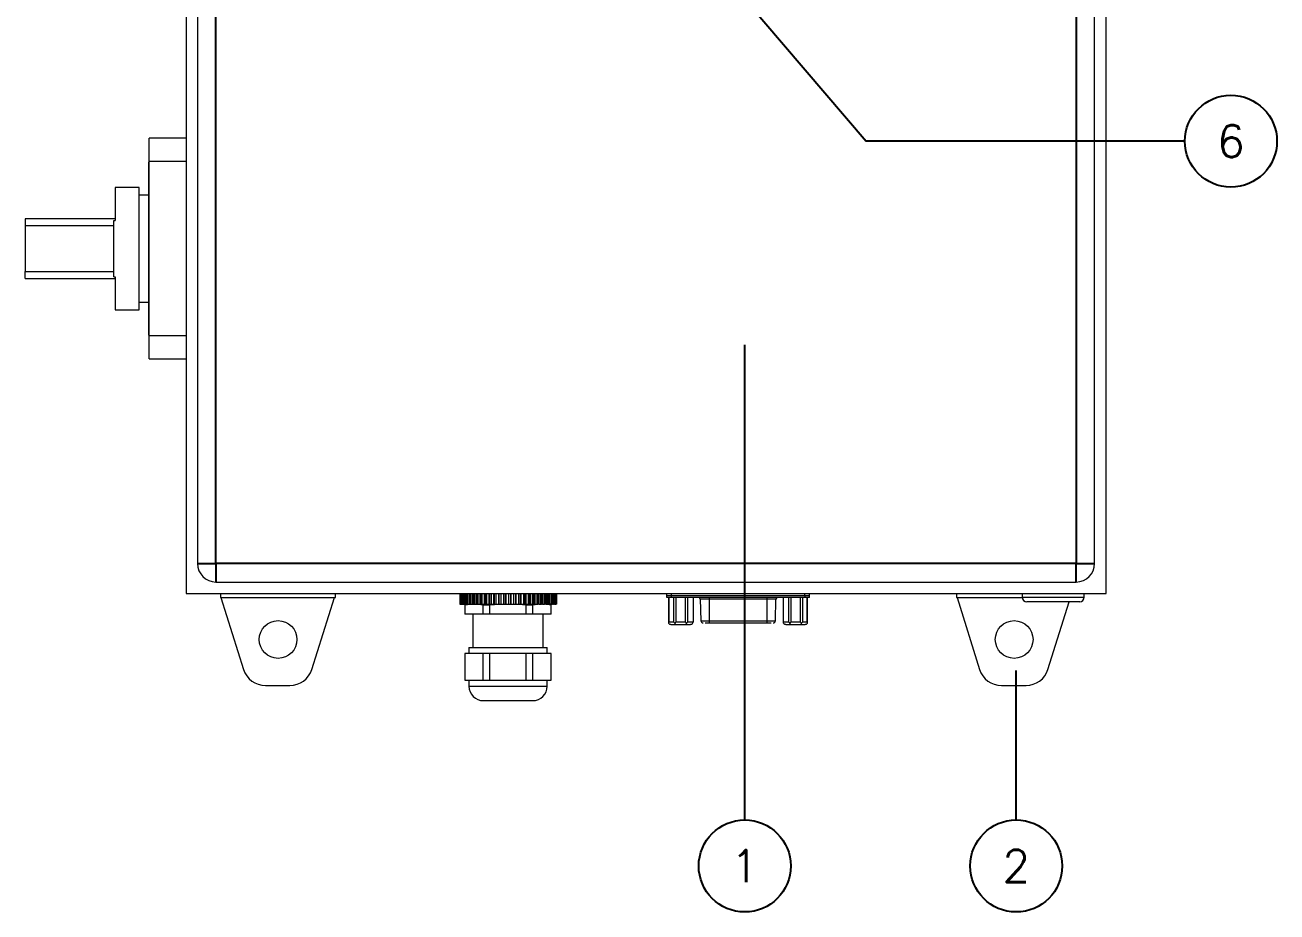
# Model space of a CAD drawing. Extents: x 4137 to 28680, y 2446 to 6814.
# Drawn here: x 9973.9 to 10246, y 4688.3 to 4881.2 of the extents above; entities that cross this region are included whole.
import ezdxf
from ezdxf.enums import TextEntityAlignment as Align

# ---------------------------------------------------------------- set-up
doc = ezdxf.new("R2010")
doc.units = 0
doc.header["$LTSCALE"] = 0.5
doc.layers.get('0').update_dxf_attribs({"linetype": 'CONTINUOUS'})
doc.layers.add('DIM', color=5, linetype='CONTINUOUS')
doc.layers.add('VOL', color=2, linetype='CONTINUOUS')
doc.styles.get("Standard").update_dxf_attribs({"font": 'simplex.shx'})

msp = doc.modelspace()

# ---------------------------------------------------------------- linework, layer by layer
at = {"color": 7, "linetype": 'Continuous', "lineweight": 15}
for p, q in [((10008.87, 5057.59), (10008.87, 4757.59)), ((10008.87, 5057.59), (10008.87, 4757.59)), ((10208.87, 4757.59), (10208.87, 5057.59)), ((10208.87, 4757.59), (10208.87, 5057.59)), ((10011.38, 5051.09), (10011.38, 4764.09)), ((10011.38, 5051.09), (10011.38, 4764.09)), ((10206.37, 4764.09), (10206.37, 5051.09)), ((10206.37, 4764.09), (10206.37, 5051.09)), ((10000.87, 4854.89), (10000.77, 4854.89)), ((10000.77, 4854.89), (10000.77, 4851.39)), ((10000.87, 4854.89), (10000.77, 4854.89)), ((10000.77, 4854.89), (10000.77, 4851.39)), ((10008.87, 4856.59), (10000.87, 4856.59)), ((10000.87, 4851.59), (10000.87, 4856.59)), ((10008.87, 4856.59), (10000.87, 4856.59)), ((10000.87, 4851.59), (10000.87, 4856.59)), ((10000.77, 4813.79), (10000.77, 4851.39)), ((10000.77, 4813.79), (10000.77, 4851.39)), ((10000.87, 4851.59), (10008.87, 4851.59)), ((10000.87, 4813.59), (10000.87, 4851.59)), ((10000.87, 4851.59), (10008.87, 4851.59)), ((10000.87, 4813.59), (10000.87, 4851.59)), ((9998.67, 4845.89), (9993.47, 4845.89)), ((9993.47, 4845.89), (9993.47, 4838.72)), ((9998.67, 4845.89), (9993.47, 4845.89)), ((9993.47, 4845.89), (9993.47, 4838.72)), ((9998.67, 4819.29), (9998.67, 4845.89)), ((9998.67, 4819.29), (9998.67, 4845.89)), ((10000.77, 4844.24), (9998.67, 4844.24)), ((10000.77, 4844.24), (9998.67, 4844.24)), ((9993.47, 4839.06), (9973.87, 4839.06)), ((9973.87, 4839.06), (9973.87, 4837.59)), ((9993.47, 4839.06), (9973.87, 4839.06)), ((9973.87, 4839.06), (9973.87, 4837.59)), ((9993.17, 4838.72), (9993.47, 4838.72)), ((9993.17, 4837.59), (9993.17, 4838.72)), ((9993.17, 4838.72), (9993.47, 4838.72)), ((9993.17, 4837.59), (9993.17, 4838.72)), ((9973.87, 4837.59), (9973.87, 4827.6)), ((9973.87, 4837.59), (9993.17, 4837.59)), ((9973.87, 4837.59), (9973.87, 4827.6)), ((9973.87, 4837.59), (9993.17, 4837.59)), ((9993.17, 4827.6), (9993.17, 4837.59)), ((9993.17, 4827.6), (9993.17, 4837.59)), ((9973.87, 4827.6), (9993.17, 4827.6)), ((9973.87, 4826.12), (9973.87, 4827.6)), ((9973.87, 4827.6), (9993.17, 4827.6)), ((9973.87, 4826.12), (9973.87, 4827.6)), ((9993.17, 4826.46), (9993.17, 4827.6)), ((9993.17, 4826.46), (9993.17, 4827.6)), ((9973.87, 4826.12), (9993.47, 4826.12)), ((9973.87, 4826.12), (9993.47, 4826.12)), ((9993.17, 4826.46), (9993.47, 4826.46)), ((9993.17, 4826.46), (9993.47, 4826.46)), ((9993.47, 4826.46), (9993.47, 4819.29)), ((9993.47, 4826.46), (9993.47, 4819.29)), ((9993.47, 4819.29), (9998.67, 4819.29)), ((9993.47, 4819.29), (9998.67, 4819.29)), ((9998.67, 4820.94), (10000.77, 4820.94)), ((9998.67, 4820.94), (10000.77, 4820.94)), ((10000.77, 4813.79), (10000.77, 4810.29)), ((10000.77, 4813.79), (10000.77, 4810.29)), ((10008.87, 4813.59), (10000.87, 4813.59)), ((10000.87, 4808.59), (10000.87, 4813.59)), ((10008.87, 4813.59), (10000.87, 4813.59)), ((10000.87, 4808.59), (10000.87, 4813.59)), ((10000.77, 4810.29), (10000.87, 4810.29)), ((10000.77, 4810.29), (10000.87, 4810.29)), ((10000.87, 4808.59), (10008.87, 4808.59)), ((10000.87, 4808.59), (10008.87, 4808.59)), ((10015.37, 4760.09), (10202.37, 4760.09)), ((10015.37, 4760.09), (10202.37, 4760.09)), ((10008.87, 4757.59), (10208.87, 4757.59)), ((10008.87, 4757.59), (10208.87, 4757.59)), ((10016.37, 4757.59), (10016.37, 4756.76)), ((10016.37, 4757.59), (10016.37, 4756.76)), ((10016.37, 4756.76), (10016.46, 4756.76)), ((10016.37, 4756.76), (10016.46, 4756.76)), ((10016.46, 4756.76), (10041.12, 4756.76)), ((10016.46, 4756.76), (10021.36, 4741.1)), ((10016.46, 4756.76), (10041.12, 4756.76)), ((10016.46, 4756.76), (10021.36, 4741.1)), ((10036.22, 4741.1), (10041.12, 4756.76)), ((10036.22, 4741.1), (10041.12, 4756.76)), ((10041.12, 4756.76), (10041.37, 4756.76)), ((10041.12, 4756.76), (10041.37, 4756.76)), ((10041.37, 4756.76), (10041.37, 4757.59)), ((10041.37, 4756.76), (10041.37, 4757.59)), ((10068.36, 4757.59), (10068.36, 4755.3)), ((10068.36, 4757.59), (10068.36, 4755.3)), ((10068.37, 4757.59), (10068.37, 4755.3)), ((10068.37, 4757.59), (10068.37, 4755.3)), ((10068.44, 4755.3), (10068.44, 4757.59)), ((10068.44, 4755.3), (10068.44, 4757.59)), ((10068.49, 4757.59), (10068.49, 4755.3)), ((10068.49, 4757.59), (10068.49, 4755.3)), ((10068.63, 4755.3), (10068.63, 4757.59)), ((10068.63, 4755.3), (10068.63, 4757.59)), ((10068.72, 4757.59), (10068.72, 4755.3)), ((10068.72, 4757.59), (10068.72, 4755.3)), ((10068.93, 4755.3), (10068.93, 4757.59)), ((10068.93, 4755.3), (10068.93, 4757.59)), ((10069.07, 4757.59), (10069.07, 4755.3)), ((10069.07, 4757.59), (10069.07, 4755.3)), ((10069.34, 4755.3), (10069.34, 4757.59)), ((10069.34, 4755.3), (10069.34, 4757.59)), ((10069.52, 4757.59), (10069.52, 4755.3)), ((10069.52, 4757.59), (10069.52, 4755.3)), ((10069.85, 4755.3), (10069.85, 4757.59)), ((10069.85, 4755.3), (10069.85, 4757.59)), ((10070.07, 4757.59), (10070.07, 4755.3)), ((10070.07, 4757.59), (10070.07, 4755.3)), ((10070.08, 4757.59), (10070.08, 4755.3)), ((10070.08, 4757.59), (10070.08, 4755.3)), ((10070.46, 4755.3), (10070.46, 4757.59)), ((10070.46, 4755.3), (10070.46, 4757.59)), ((10070.67, 4757.59), (10070.67, 4755.3)), ((10070.67, 4757.59), (10070.67, 4755.3)), ((10070.73, 4757.59), (10070.73, 4755.3)), ((10070.73, 4757.59), (10070.73, 4755.3)), ((10071.17, 4755.3), (10071.17, 4757.59)), ((10071.17, 4755.3), (10071.17, 4757.59)), ((10071.36, 4757.59), (10071.36, 4755.3)), ((10071.36, 4757.59), (10071.36, 4755.3)), ((10071.48, 4757.59), (10071.48, 4755.3)), ((10071.48, 4757.59), (10071.48, 4755.3)), ((10071.96, 4755.3), (10071.96, 4757.59)), ((10071.96, 4755.3), (10071.96, 4757.59)), ((10072.13, 4757.59), (10072.13, 4755.3)), ((10072.13, 4757.59), (10072.13, 4755.3)), ((10072.3, 4757.59), (10072.3, 4755.3)), ((10072.3, 4757.59), (10072.3, 4755.3)), ((10072.82, 4755.3), (10072.82, 4757.59)), ((10072.82, 4755.3), (10072.82, 4757.59)), ((10072.97, 4757.59), (10072.97, 4755.3)), ((10072.97, 4757.59), (10072.97, 4755.3)), ((10073.2, 4757.59), (10073.2, 4755.3)), ((10073.2, 4757.59), (10073.2, 4755.3)), ((10073.75, 4755.3), (10073.75, 4757.59)), ((10073.75, 4755.3), (10073.75, 4757.59)), ((10073.88, 4757.59), (10073.88, 4755.3)), ((10073.88, 4757.59), (10073.88, 4755.3)), ((10074.15, 4757.59), (10074.15, 4755.3)), ((10074.15, 4757.59), (10074.15, 4755.3)), ((10074.74, 4755.3), (10074.74, 4757.59)), ((10074.74, 4755.3), (10074.74, 4757.59)), ((10074.84, 4757.59), (10074.84, 4755.3)), ((10074.84, 4757.59), (10074.84, 4755.3)), ((10075.16, 4757.59), (10075.16, 4755.3)), ((10075.16, 4757.59), (10075.16, 4755.3)), ((10075.77, 4755.3), (10075.77, 4757.59)), ((10075.77, 4755.3), (10075.77, 4757.59)), ((10075.85, 4757.59), (10075.85, 4755.3)), ((10075.85, 4757.59), (10075.85, 4755.3)), ((10076.21, 4757.59), (10076.21, 4755.3)), ((10076.21, 4757.59), (10076.21, 4755.3)), ((10076.84, 4755.3), (10076.84, 4757.59)), ((10076.84, 4755.3), (10076.84, 4757.59)), ((10076.89, 4757.59), (10076.89, 4755.3)), ((10076.89, 4757.59), (10076.89, 4755.3)), ((10077.29, 4757.59), (10077.29, 4755.3)), ((10077.29, 4757.59), (10077.29, 4755.3)), ((10077.93, 4755.3), (10077.93, 4757.59)), ((10077.93, 4755.3), (10077.93, 4757.59)), ((10077.95, 4757.59), (10077.95, 4755.3)), ((10077.95, 4757.59), (10077.95, 4755.3)), ((10078.38, 4755.3), (10078.38, 4757.59)), ((10078.38, 4755.3), (10078.38, 4757.59)), ((10078.39, 4757.59), (10078.39, 4755.3)), ((10078.39, 4757.59), (10078.39, 4755.3)), ((10079.03, 4755.3), (10079.03, 4757.59)), ((10079.03, 4755.3), (10079.03, 4757.59)), ((10079.46, 4755.3), (10079.46, 4757.59)), ((10079.46, 4755.3), (10079.46, 4757.59)), ((10079.49, 4757.59), (10079.49, 4755.3)), ((10079.49, 4757.59), (10079.49, 4755.3)), ((10080.12, 4755.3), (10080.12, 4757.59)), ((10080.12, 4755.3), (10080.12, 4757.59)), ((10080.52, 4755.3), (10080.52, 4757.59)), ((10080.52, 4755.3), (10080.52, 4757.59)), ((10080.59, 4757.59), (10080.59, 4755.3)), ((10080.59, 4757.59), (10080.59, 4755.3)), ((10081.21, 4755.3), (10081.21, 4757.59)), ((10081.21, 4755.3), (10081.21, 4757.59)), ((10081.57, 4755.3), (10081.57, 4757.59)), ((10081.57, 4755.3), (10081.57, 4757.59)), ((10081.66, 4757.59), (10081.66, 4755.3)), ((10081.66, 4757.59), (10081.66, 4755.3)), ((10082.27, 4755.3), (10082.27, 4757.59)), ((10082.27, 4755.3), (10082.27, 4757.59)), ((10082.59, 4755.3), (10082.59, 4757.59)), ((10082.59, 4755.3), (10082.59, 4757.59)), ((10082.71, 4757.59), (10082.71, 4755.3)), ((10082.71, 4757.59), (10082.71, 4755.3)), ((10083.29, 4755.3), (10083.29, 4757.59)), ((10083.29, 4755.3), (10083.29, 4757.59)), ((10083.57, 4755.3), (10083.57, 4757.59)), ((10083.57, 4755.3), (10083.57, 4757.59)), ((10083.71, 4757.59), (10083.71, 4755.3)), ((10083.71, 4757.59), (10083.71, 4755.3)), ((10084.26, 4755.3), (10084.26, 4757.59)), ((10084.26, 4755.3), (10084.26, 4757.59)), ((10084.5, 4755.3), (10084.5, 4757.59)), ((10084.5, 4755.3), (10084.5, 4757.59)), ((10084.66, 4757.59), (10084.66, 4755.3)), ((10084.66, 4757.59), (10084.66, 4755.3)), ((10085.17, 4755.3), (10085.17, 4757.59)), ((10085.17, 4755.3), (10085.17, 4757.59)), ((10085.36, 4755.3), (10085.36, 4757.59)), ((10085.36, 4755.3), (10085.36, 4757.59)), ((10085.55, 4757.59), (10085.55, 4755.3)), ((10085.55, 4757.59), (10085.55, 4755.3)), ((10086.02, 4755.3), (10086.02, 4757.59)), ((10086.02, 4755.3), (10086.02, 4757.59)), ((10086.16, 4755.3), (10086.16, 4757.59)), ((10086.16, 4755.3), (10086.16, 4757.59)), ((10086.36, 4757.59), (10086.36, 4755.3)), ((10086.36, 4757.59), (10086.36, 4755.3)), ((10086.78, 4755.3), (10086.78, 4757.59)), ((10086.78, 4755.3), (10086.78, 4757.59)), ((10086.87, 4755.3), (10086.87, 4757.59)), ((10086.87, 4755.3), (10086.87, 4757.59)), ((10087.1, 4757.59), (10087.1, 4755.3)), ((10087.1, 4757.59), (10087.1, 4755.3)), ((10087.46, 4755.3), (10087.46, 4757.59)), ((10087.46, 4755.3), (10087.46, 4757.59)), ((10087.5, 4755.3), (10087.5, 4757.59)), ((10087.5, 4755.3), (10087.5, 4757.59)), ((10087.74, 4757.59), (10087.74, 4755.3)), ((10087.74, 4757.59), (10087.74, 4755.3)), ((10088.05, 4755.3), (10088.05, 4757.59)), ((10088.05, 4755.3), (10088.05, 4757.59)), ((10088.28, 4757.59), (10088.28, 4755.3)), ((10088.28, 4757.59), (10088.28, 4755.3)), ((10088.54, 4755.3), (10088.54, 4757.59)), ((10088.54, 4755.3), (10088.54, 4757.59)), ((10088.73, 4757.59), (10088.73, 4755.3)), ((10088.73, 4757.59), (10088.73, 4755.3)), ((10088.91, 4755.3), (10088.91, 4757.59)), ((10088.91, 4755.3), (10088.91, 4757.59)), ((10089.06, 4757.59), (10089.06, 4755.3)), ((10089.06, 4757.59), (10089.06, 4755.3)), ((10089.18, 4755.3), (10089.18, 4757.59)), ((10089.18, 4755.3), (10089.18, 4757.59)), ((10089.28, 4757.59), (10089.28, 4755.3)), ((10089.28, 4757.59), (10089.28, 4755.3)), ((10089.34, 4755.3), (10089.34, 4757.59)), ((10089.34, 4755.3), (10089.34, 4757.59)), ((10089.39, 4757.59), (10089.39, 4755.3)), ((10089.39, 4757.59), (10089.39, 4755.3)), ((10113.38, 4757.19), (10113.38, 4757.59)), ((10113.38, 4757.19), (10113.38, 4757.59)), ((10113.38, 4757.19), (10114.38, 4757.19)), ((10113.38, 4757.19), (10114.38, 4757.19)), ((10113.38, 4756.69), (10113.38, 4757.09)), ((10114.38, 4757.09), (10113.38, 4757.09)), ((10113.38, 4756.69), (10113.38, 4757.09)), ((10114.38, 4757.09), (10113.38, 4757.09)), ((10114.38, 4756.69), (10113.38, 4756.69)), ((10114.38, 4756.69), (10113.38, 4756.69)), ((10113.77, 4756.69), (10113.77, 4751.14)), ((10113.77, 4756.69), (10113.77, 4751.14)), ((10113.84, 4756.69), (10113.84, 4751.39)), ((10113.84, 4756.69), (10113.84, 4751.39)), ((10114.38, 4757.19), (10114.38, 4757.59)), ((10114.38, 4757.19), (10114.38, 4757.59)), ((10114.38, 4757.19), (10143.37, 4757.19)), ((10114.38, 4757.19), (10143.37, 4757.19)), ((10114.38, 4756.69), (10114.38, 4757.09)), ((10143.37, 4757.09), (10114.38, 4757.09)), ((10114.38, 4756.69), (10114.38, 4757.09)), ((10143.37, 4757.09), (10114.38, 4757.09)), ((10143.37, 4756.69), (10114.38, 4756.69)), ((10143.37, 4756.69), (10114.38, 4756.69)), ((10114.87, 4757.19), (10114.87, 4757.09)), ((10114.87, 4757.19), (10114.87, 4757.09)), ((10114.9, 4751.39), (10114.9, 4756.69)), ((10114.9, 4751.39), (10114.9, 4756.69)), ((10115.33, 4756.69), (10115.33, 4751.39)), ((10115.33, 4756.69), (10115.33, 4751.39)), ((10117.45, 4751.39), (10117.45, 4756.69)), ((10117.45, 4751.39), (10117.45, 4756.69)), ((10117.87, 4757.09), (10117.87, 4757.19)), ((10117.87, 4757.09), (10117.87, 4757.19)), ((10117.89, 4756.69), (10117.89, 4751.39)), ((10117.89, 4756.69), (10117.89, 4751.39)), ((10119.09, 4756.69), (10119.09, 4751.39)), ((10119.09, 4756.69), (10119.09, 4751.39)), ((10121.45, 4757.19), (10121.45, 4757.09)), ((10121.45, 4757.19), (10121.45, 4757.09)), ((10122.65, 4756.4), (10122.65, 4756.69)), ((10122.65, 4756.4), (10122.65, 4756.69)), ((10135.1, 4756.69), (10135.1, 4756.4)), ((10135.1, 4756.69), (10135.1, 4756.4)), ((10136.3, 4757.09), (10136.3, 4757.19)), ((10136.3, 4757.09), (10136.3, 4757.19)), ((10138.66, 4756.69), (10138.66, 4751.39)), ((10138.66, 4756.69), (10138.66, 4751.39)), ((10139.86, 4751.39), (10139.86, 4756.69)), ((10139.86, 4751.39), (10139.86, 4756.69)), ((10139.87, 4757.19), (10139.87, 4757.09)), ((10139.87, 4757.19), (10139.87, 4757.09)), ((10140.3, 4756.69), (10140.3, 4751.39)), ((10140.3, 4756.69), (10140.3, 4751.39)), ((10142.42, 4751.39), (10142.42, 4756.69)), ((10142.42, 4751.39), (10142.42, 4756.69)), ((10142.85, 4756.69), (10142.85, 4751.39)), ((10142.85, 4756.69), (10142.85, 4751.39)), ((10142.87, 4757.09), (10142.87, 4757.19)), ((10142.87, 4757.09), (10142.87, 4757.19)), ((10143.37, 4757.19), (10143.37, 4757.59)), ((10143.37, 4757.19), (10143.37, 4757.59)), ((10143.37, 4757.19), (10144.37, 4757.19)), ((10143.37, 4757.19), (10144.37, 4757.19)), ((10143.37, 4757.09), (10143.37, 4756.69)), ((10144.37, 4757.09), (10143.37, 4757.09)), ((10143.37, 4757.09), (10143.37, 4756.69)), ((10144.37, 4757.09), (10143.37, 4757.09)), ((10144.37, 4756.69), (10143.37, 4756.69)), ((10144.37, 4756.69), (10143.37, 4756.69)), ((10143.91, 4751.39), (10143.91, 4756.69)), ((10143.91, 4751.39), (10143.91, 4756.69)), ((10143.98, 4751.14), (10143.98, 4756.69)), ((10143.98, 4751.14), (10143.98, 4756.69)), ((10144.37, 4757.19), (10144.37, 4757.59)), ((10144.37, 4757.19), (10144.37, 4757.59)), ((10144.37, 4756.69), (10144.37, 4757.09)), ((10144.37, 4756.69), (10144.37, 4757.09)), ((10176.37, 4757.59), (10176.37, 4756.76)), ((10176.37, 4757.59), (10176.37, 4756.76)), ((10176.37, 4756.76), (10176.46, 4756.76)), ((10176.37, 4756.76), (10176.46, 4756.76)), ((10176.46, 4756.76), (10190.63, 4756.76)), ((10176.46, 4756.76), (10181.36, 4741.1)), ((10176.46, 4756.76), (10190.63, 4756.76)), ((10176.46, 4756.76), (10181.36, 4741.1)), ((10190.62, 4757.59), (10190.62, 4756.79)), ((10190.62, 4757.59), (10190.62, 4756.79)), ((10204.12, 4756.79), (10204.12, 4757.59)), ((10204.12, 4756.79), (10204.12, 4757.59)), ((10068.36, 4755.3), (10068.37, 4755.3)), ((10068.36, 4755.3), (10068.37, 4755.3)), ((10068.37, 4755.3), (10068.44, 4755.3)), ((10068.37, 4755.3), (10068.44, 4755.3)), ((10068.44, 4755.3), (10068.49, 4755.3)), ((10068.44, 4755.3), (10068.49, 4755.3)), ((10068.49, 4755.3), (10068.63, 4755.3)), ((10068.49, 4755.3), (10068.63, 4755.3)), ((10068.63, 4755.3), (10068.72, 4755.3)), ((10068.63, 4755.3), (10068.72, 4755.3)), ((10068.72, 4755.3), (10068.93, 4755.3)), ((10068.72, 4755.3), (10068.93, 4755.3)), ((10068.93, 4755.3), (10069.07, 4755.3)), ((10068.93, 4755.3), (10069.07, 4755.3)), ((10069.07, 4755.3), (10069.34, 4755.3)), ((10069.07, 4755.3), (10069.34, 4755.3)), ((10069.34, 4755.3), (10069.52, 4755.3)), ((10069.34, 4755.3), (10069.52, 4755.3)), ((10070.17, 4755.3), (10069.5, 4755.13)), ((10070.17, 4755.3), (10069.5, 4755.13)), ((10069.5, 4755.13), (10069.5, 4753.09)), ((10069.5, 4755.13), (10069.53, 4755.13)), ((10069.5, 4755.13), (10069.5, 4753.09)), ((10069.5, 4755.13), (10069.53, 4755.13)), ((10069.52, 4755.3), (10069.85, 4755.3)), ((10069.52, 4755.3), (10069.85, 4755.3)), ((10069.53, 4755.13), (10070.57, 4755.3)), ((10069.53, 4755.13), (10070.57, 4755.3)), ((10069.53, 4753.09), (10069.53, 4755.13)), ((10069.53, 4753.09), (10069.53, 4755.13)), ((10069.85, 4755.3), (10070.07, 4755.3)), ((10069.85, 4755.3), (10070.07, 4755.3)), ((10070.08, 4755.3), (10070.46, 4755.3)), ((10070.08, 4755.3), (10070.46, 4755.3)), ((10070.46, 4755.3), (10070.67, 4755.3)), ((10070.46, 4755.3), (10070.67, 4755.3)), ((10070.73, 4755.3), (10071.17, 4755.3)), ((10070.73, 4755.3), (10071.17, 4755.3)), ((10071.17, 4755.3), (10071.36, 4755.3)), ((10071.17, 4755.3), (10071.36, 4755.3)), ((10071.36, 4755.3), (10071.48, 4755.3)), ((10071.36, 4755.3), (10071.48, 4755.3)), ((10071.48, 4755.3), (10071.96, 4755.3)), ((10071.48, 4755.3), (10071.96, 4755.3)), ((10071.96, 4755.3), (10072.13, 4755.3)), ((10071.96, 4755.3), (10072.13, 4755.3)), ((10072.13, 4755.3), (10072.3, 4755.3)), ((10072.13, 4755.3), (10072.3, 4755.3)), ((10072.3, 4755.3), (10072.82, 4755.3)), ((10072.3, 4755.3), (10072.82, 4755.3)), ((10072.82, 4755.3), (10072.97, 4755.3)), ((10072.82, 4755.3), (10072.97, 4755.3)), ((10072.97, 4755.3), (10073.2, 4755.3)), ((10072.97, 4755.3), (10073.2, 4755.3)), ((10073.2, 4755.3), (10073.75, 4755.3)), ((10073.2, 4755.3), (10073.75, 4755.3)), ((10073.49, 4755.13), (10074.92, 4755.13)), ((10073.49, 4753.09), (10073.49, 4755.13)), ((10073.49, 4755.13), (10074.92, 4755.13)), ((10073.49, 4753.09), (10073.49, 4755.13)), ((10073.75, 4755.3), (10073.88, 4755.3)), ((10073.75, 4755.3), (10073.88, 4755.3)), ((10073.88, 4755.3), (10074.26, 4755.3)), ((10073.88, 4755.3), (10074.26, 4755.3)), ((10074.15, 4755.3), (10074.74, 4755.3)), ((10074.15, 4755.3), (10074.74, 4755.3)), ((10074.74, 4755.3), (10074.84, 4755.3)), ((10074.74, 4755.3), (10074.84, 4755.3)), ((10074.84, 4755.3), (10075.25, 4755.3)), ((10074.84, 4755.3), (10075.25, 4755.3)), ((10074.92, 4755.13), (10076.99, 4755.3)), ((10074.92, 4755.13), (10076.99, 4755.3)), ((10074.92, 4753.09), (10074.92, 4755.13)), ((10074.92, 4753.09), (10074.92, 4755.13)), ((10075.16, 4755.3), (10075.77, 4755.3)), ((10075.16, 4755.3), (10075.77, 4755.3)), ((10075.77, 4755.3), (10075.85, 4755.3)), ((10075.77, 4755.3), (10075.85, 4755.3)), ((10075.85, 4755.3), (10076.27, 4755.3)), ((10075.85, 4755.3), (10076.27, 4755.3)), ((10076.21, 4755.3), (10076.84, 4755.3)), ((10076.21, 4755.3), (10076.84, 4755.3)), ((10076.84, 4755.3), (10076.89, 4755.3)), ((10076.84, 4755.3), (10076.89, 4755.3)), ((10076.89, 4755.3), (10077.32, 4755.3)), ((10076.89, 4755.3), (10077.32, 4755.3)), ((10077.29, 4755.3), (10077.93, 4755.3)), ((10077.29, 4755.3), (10077.93, 4755.3)), ((10077.93, 4755.3), (10077.95, 4755.3)), ((10077.93, 4755.3), (10077.95, 4755.3)), ((10077.95, 4755.3), (10078.38, 4755.3)), ((10077.95, 4755.3), (10078.38, 4755.3)), ((10078.39, 4755.3), (10078.38, 4755.3)), ((10078.39, 4755.3), (10078.38, 4755.3)), ((10078.39, 4755.3), (10079.03, 4755.3)), ((10078.39, 4755.3), (10079.03, 4755.3)), ((10079.02, 4755.3), (10079.46, 4755.3)), ((10079.02, 4755.3), (10079.46, 4755.3)), ((10079.49, 4755.3), (10079.46, 4755.3)), ((10079.49, 4755.3), (10079.46, 4755.3)), ((10079.49, 4755.3), (10080.12, 4755.3)), ((10079.49, 4755.3), (10080.12, 4755.3)), ((10080.09, 4755.3), (10080.52, 4755.3)), ((10080.09, 4755.3), (10080.52, 4755.3)), ((10080.59, 4755.3), (10080.52, 4755.3)), ((10080.59, 4755.3), (10080.52, 4755.3)), ((10080.59, 4755.3), (10081.21, 4755.3)), ((10080.59, 4755.3), (10081.21, 4755.3)), ((10081.15, 4755.3), (10081.57, 4755.3)), ((10081.15, 4755.3), (10081.57, 4755.3)), ((10081.66, 4755.3), (10081.57, 4755.3)), ((10081.66, 4755.3), (10081.57, 4755.3)), ((10081.66, 4755.3), (10082.27, 4755.3)), ((10081.66, 4755.3), (10082.27, 4755.3)), ((10082.18, 4755.3), (10082.59, 4755.3)), ((10082.18, 4755.3), (10082.59, 4755.3)), ((10082.71, 4755.3), (10082.59, 4755.3)), ((10082.71, 4755.3), (10082.59, 4755.3)), ((10082.71, 4755.3), (10083.29, 4755.3)), ((10082.71, 4755.3), (10083.29, 4755.3)), ((10082.83, 4753.09), (10082.83, 4755.13)), ((10082.83, 4755.13), (10084.26, 4755.13)), ((10082.83, 4753.09), (10082.83, 4755.13)), ((10082.83, 4755.13), (10084.26, 4755.13)), ((10083.18, 4755.3), (10083.57, 4755.3)), ((10083.18, 4755.3), (10083.57, 4755.3)), ((10083.71, 4755.3), (10083.57, 4755.3)), ((10083.71, 4755.3), (10083.57, 4755.3)), ((10083.71, 4755.3), (10084.26, 4755.3)), ((10083.71, 4755.3), (10084.26, 4755.3)), ((10084.13, 4755.3), (10084.5, 4755.3)), ((10084.13, 4755.3), (10084.5, 4755.3)), ((10084.26, 4755.13), (10085.29, 4755.3)), ((10084.26, 4755.13), (10085.29, 4755.3)), ((10084.26, 4753.09), (10084.26, 4755.13)), ((10084.26, 4753.09), (10084.26, 4755.13)), ((10084.66, 4755.3), (10084.5, 4755.3)), ((10084.66, 4755.3), (10084.5, 4755.3)), ((10084.66, 4755.3), (10085.17, 4755.3)), ((10084.66, 4755.3), (10085.17, 4755.3)), ((10085.17, 4755.3), (10085.36, 4755.3)), ((10085.17, 4755.3), (10085.36, 4755.3)), ((10085.55, 4755.3), (10085.36, 4755.3)), ((10085.55, 4755.3), (10085.36, 4755.3)), ((10085.55, 4755.3), (10086.02, 4755.3)), ((10085.55, 4755.3), (10086.02, 4755.3)), ((10086.02, 4755.3), (10086.16, 4755.3)), ((10086.02, 4755.3), (10086.16, 4755.3)), ((10086.36, 4755.3), (10086.16, 4755.3)), ((10086.36, 4755.3), (10086.16, 4755.3)), ((10086.36, 4755.3), (10086.78, 4755.3)), ((10086.36, 4755.3), (10086.78, 4755.3)), ((10087.1, 4755.3), (10086.87, 4755.3)), ((10087.1, 4755.3), (10086.87, 4755.3)), ((10087.1, 4755.3), (10087.46, 4755.3)), ((10087.1, 4755.3), (10087.46, 4755.3)), ((10087.74, 4755.3), (10087.5, 4755.3)), ((10087.74, 4755.3), (10087.5, 4755.3)), ((10088.25, 4755.13), (10087.58, 4755.3)), ((10088.25, 4755.13), (10087.58, 4755.3)), ((10087.74, 4755.3), (10088.05, 4755.3)), ((10087.74, 4755.3), (10088.05, 4755.3)), ((10088.28, 4755.3), (10088.05, 4755.3)), ((10088.28, 4755.3), (10088.05, 4755.3)), ((10088.22, 4753.09), (10088.22, 4755.13)), ((10088.22, 4755.13), (10088.25, 4755.13)), ((10088.22, 4753.09), (10088.22, 4755.13)), ((10088.22, 4755.13), (10088.25, 4755.13)), ((10088.25, 4753.09), (10088.25, 4755.13)), ((10088.25, 4753.09), (10088.25, 4755.13)), ((10088.28, 4755.3), (10088.54, 4755.3)), ((10088.28, 4755.3), (10088.54, 4755.3)), ((10088.73, 4755.3), (10088.54, 4755.3)), ((10088.73, 4755.3), (10088.54, 4755.3)), ((10088.73, 4755.3), (10088.91, 4755.3)), ((10088.73, 4755.3), (10088.91, 4755.3)), ((10089.06, 4755.3), (10088.91, 4755.3)), ((10089.06, 4755.3), (10088.91, 4755.3)), ((10089.06, 4755.3), (10089.18, 4755.3)), ((10089.06, 4755.3), (10089.18, 4755.3)), ((10089.28, 4755.3), (10089.18, 4755.3)), ((10089.28, 4755.3), (10089.18, 4755.3)), ((10089.28, 4755.3), (10089.34, 4755.3)), ((10089.28, 4755.3), (10089.34, 4755.3)), ((10089.39, 4755.3), (10089.34, 4755.3)), ((10089.39, 4755.3), (10089.34, 4755.3)), ((10120.65, 4756.4), (10120.78, 4751.68)), ((10120.65, 4756.4), (10120.78, 4751.68)), ((10122.65, 4756.4), (10135.1, 4756.4)), ((10122.65, 4751.68), (10122.65, 4756.4)), ((10122.65, 4756.4), (10135.1, 4756.4)), ((10122.65, 4751.68), (10122.65, 4756.4)), ((10135.1, 4756.4), (10135.1, 4751.68)), ((10135.1, 4756.4), (10135.1, 4751.68)), ((10136.97, 4751.68), (10137.1, 4756.4)), ((10136.97, 4751.68), (10137.1, 4756.4)), ((10196.22, 4741.1), (10200.81, 4755.79)), ((10196.22, 4741.1), (10200.81, 4755.79)), ((10069.53, 4753.09), (10069.5, 4753.09)), ((10069.53, 4753.09), (10069.5, 4753.09)), ((10073.49, 4753.09), (10069.53, 4753.09)), ((10073.49, 4753.09), (10069.53, 4753.09)), ((10071.22, 4753.09), (10071.22, 4745.85)), ((10071.22, 4753.09), (10071.22, 4745.85)), ((10074.92, 4753.09), (10073.49, 4753.09)), ((10074.92, 4753.09), (10073.49, 4753.09)), ((10082.83, 4753.09), (10074.92, 4753.09)), ((10082.83, 4753.09), (10074.92, 4753.09)), ((10084.26, 4753.09), (10082.83, 4753.09)), ((10084.26, 4753.09), (10082.83, 4753.09)), ((10088.22, 4753.09), (10084.26, 4753.09)), ((10088.22, 4753.09), (10084.26, 4753.09)), ((10086.53, 4745.85), (10086.53, 4753.09)), ((10086.53, 4745.85), (10086.53, 4753.09)), ((10088.25, 4753.09), (10088.22, 4753.09)), ((10088.25, 4753.09), (10088.22, 4753.09)), ((10114.9, 4751.39), (10113.84, 4751.39)), ((10114.9, 4751.39), (10113.84, 4751.39)), ((10115.08, 4751.14), (10115.33, 4751.39)), ((10115.08, 4751.14), (10115.33, 4751.39)), ((10117.45, 4751.39), (10115.33, 4751.39)), ((10117.45, 4751.39), (10115.33, 4751.39)), ((10119.09, 4751.39), (10117.89, 4751.39)), ((10119.09, 4751.39), (10117.89, 4751.39)), ((10122.65, 4751.68), (10135.1, 4751.68)), ((10122.65, 4751.19), (10122.65, 4751.68)), ((10122.65, 4751.68), (10135.1, 4751.68)), ((10122.65, 4751.19), (10122.65, 4751.68)), ((10135.1, 4751.68), (10135.1, 4751.19)), ((10135.1, 4751.68), (10135.1, 4751.19)), ((10139.86, 4751.39), (10138.66, 4751.39)), ((10139.86, 4751.39), (10138.66, 4751.39)), ((10142.42, 4751.39), (10140.3, 4751.39)), ((10142.42, 4751.39), (10140.3, 4751.39)), ((10143.91, 4751.39), (10142.85, 4751.39)), ((10143.91, 4751.39), (10142.85, 4751.39)), ((10114.27, 4750.89), (10115.33, 4750.89)), ((10114.27, 4750.89), (10115.33, 4750.89)), ((10115.33, 4750.89), (10117.45, 4750.89)), ((10115.33, 4750.89), (10117.45, 4750.89)), ((10117.45, 4750.89), (10118.52, 4750.89)), ((10117.45, 4750.89), (10118.52, 4750.89)), ((10121.29, 4751.19), (10121.28, 4751.19)), ((10121.29, 4751.19), (10121.28, 4751.19)), ((10121.73, 4751.19), (10122.65, 4751.19)), ((10121.73, 4751.19), (10122.65, 4751.19)), ((10122.65, 4751.19), (10135.1, 4751.19)), ((10122.65, 4751.19), (10135.1, 4751.19)), ((10135.1, 4751.19), (10136.02, 4751.19)), ((10135.1, 4751.19), (10136.02, 4751.19)), ((10136.47, 4751.19), (10136.46, 4751.19)), ((10136.47, 4751.19), (10136.46, 4751.19)), ((10139.23, 4750.89), (10140.3, 4750.89)), ((10139.23, 4750.89), (10140.3, 4750.89)), ((10140.3, 4750.89), (10142.42, 4750.89)), ((10140.3, 4750.89), (10142.42, 4750.89)), ((10142.42, 4750.89), (10143.48, 4750.89)), ((10142.42, 4750.89), (10143.48, 4750.89)), ((10070.37, 4745.85), (10070.37, 4744.54)), ((10070.37, 4745.85), (10087.37, 4745.85)), ((10070.37, 4745.85), (10070.37, 4744.54)), ((10070.37, 4745.85), (10087.37, 4745.85)), ((10087.37, 4744.54), (10087.37, 4745.85)), ((10087.37, 4744.54), (10087.37, 4745.85)), ((10069.5, 4744.54), (10069.5, 4738.76)), ((10069.53, 4744.54), (10069.5, 4744.54)), ((10069.5, 4744.54), (10069.5, 4738.76)), ((10069.53, 4744.54), (10069.5, 4744.54)), ((10069.53, 4738.76), (10069.53, 4744.54)), ((10071.51, 4744.54), (10069.53, 4744.54)), ((10069.53, 4738.76), (10069.53, 4744.54)), ((10071.51, 4744.54), (10069.53, 4744.54)), ((10073.49, 4744.54), (10071.51, 4744.54)), ((10073.49, 4744.54), (10071.51, 4744.54)), ((10073.49, 4738.76), (10073.49, 4744.54)), ((10074.92, 4744.54), (10073.49, 4744.54)), ((10073.49, 4738.76), (10073.49, 4744.54)), ((10074.92, 4744.54), (10073.49, 4744.54)), ((10074.92, 4738.76), (10074.92, 4744.54)), ((10078.87, 4744.54), (10074.92, 4744.54)), ((10074.92, 4738.76), (10074.92, 4744.54)), ((10078.87, 4744.54), (10074.92, 4744.54)), ((10082.83, 4744.54), (10078.87, 4744.54)), ((10082.83, 4744.54), (10078.87, 4744.54)), ((10082.83, 4738.76), (10082.83, 4744.54)), ((10084.26, 4744.54), (10082.83, 4744.54)), ((10082.83, 4738.76), (10082.83, 4744.54)), ((10084.26, 4744.54), (10082.83, 4744.54)), ((10084.26, 4738.76), (10084.26, 4744.54)), ((10086.24, 4744.54), (10084.26, 4744.54)), ((10084.26, 4738.76), (10084.26, 4744.54)), ((10086.24, 4744.54), (10084.26, 4744.54)), ((10088.22, 4744.54), (10086.24, 4744.54)), ((10088.22, 4744.54), (10086.24, 4744.54)), ((10088.22, 4738.76), (10088.22, 4744.54)), ((10088.25, 4744.54), (10088.22, 4744.54)), ((10088.22, 4738.76), (10088.22, 4744.54)), ((10088.25, 4744.54), (10088.22, 4744.54)), ((10088.25, 4738.76), (10088.25, 4744.54)), ((10088.25, 4738.76), (10088.25, 4744.54)), ((10069.5, 4738.76), (10069.53, 4738.76)), ((10069.5, 4738.76), (10069.53, 4738.76)), ((10069.53, 4738.76), (10071.51, 4738.76)), ((10069.53, 4738.76), (10071.51, 4738.76)), ((10070.37, 4738.76), (10070.37, 4737.45)), ((10070.37, 4738.76), (10070.37, 4737.45)), ((10071.51, 4738.76), (10073.49, 4738.76)), ((10071.51, 4738.76), (10073.49, 4738.76)), ((10073.49, 4738.76), (10074.92, 4738.76)), ((10073.49, 4738.76), (10074.92, 4738.76)), ((10074.92, 4738.76), (10078.87, 4738.76)), ((10074.92, 4738.76), (10078.87, 4738.76)), ((10078.87, 4738.76), (10082.83, 4738.76)), ((10078.87, 4738.76), (10082.83, 4738.76)), ((10082.83, 4738.76), (10084.26, 4738.76)), ((10082.83, 4738.76), (10084.26, 4738.76)), ((10084.26, 4738.76), (10086.24, 4738.76)), ((10084.26, 4738.76), (10086.24, 4738.76)), ((10086.24, 4738.76), (10088.22, 4738.76)), ((10086.24, 4738.76), (10088.22, 4738.76)), ((10087.37, 4737.45), (10087.37, 4738.76)), ((10087.37, 4737.45), (10087.37, 4738.76)), ((10088.22, 4738.76), (10088.25, 4738.76)), ((10088.22, 4738.76), (10088.25, 4738.76)), ((10026.13, 4737.59), (10031.45, 4737.59)), ((10026.13, 4737.59), (10031.45, 4737.59)), ((10186.13, 4737.59), (10191.45, 4737.59)), ((10186.13, 4737.59), (10191.45, 4737.59)), ((10073.52, 4734.3), (10084.23, 4734.3)), ((10073.52, 4734.3), (10084.23, 4734.3))]:
    msp.add_line(p, q, dxfattribs=at)
at = {"color": 8, "linetype": 'Continuous', "lineweight": 15}
for p, q in [((10000.77, 4851.39), (10000.87, 4851.39)), ((10000.77, 4851.39), (10000.87, 4851.39)), ((10000.87, 4813.79), (10000.77, 4813.79)), ((10000.87, 4813.79), (10000.77, 4813.79)), ((10122.65, 4757.09), (10122.65, 4757.19)), ((10122.65, 4757.09), (10122.65, 4757.19)), ((10135.1, 4757.09), (10135.1, 4757.19)), ((10135.1, 4757.09), (10135.1, 4757.19)), ((10190.62, 4756.79), (10204.12, 4756.79)), ((10190.62, 4756.79), (10204.12, 4756.79)), ((10120.65, 4756.4), (10122.65, 4756.4)), ((10120.65, 4756.4), (10122.65, 4756.4)), ((10135.1, 4756.4), (10137.1, 4756.4)), ((10135.1, 4756.4), (10137.1, 4756.4)), ((10120.78, 4751.68), (10122.65, 4751.68)), ((10120.78, 4751.68), (10122.65, 4751.68)), ((10135.1, 4751.68), (10136.97, 4751.68)), ((10135.1, 4751.68), (10136.97, 4751.68)), ((10070.37, 4737.45), (10087.37, 4737.45)), ((10070.37, 4737.45), (10087.37, 4737.45))]:
    msp.add_line(p, q, dxfattribs=at)
at = {"color": 7, "linetype": 'Continuous', "lineweight": 15, "flags": 128}
for points in [[(10117.45, 4751.39), (10117.54, 4751.3), (10117.63, 4751.22), (10117.7, 4751.14)], [(10117.45, 4751.39), (10117.54, 4751.3), (10117.63, 4751.22), (10117.7, 4751.14)], [(10140.05, 4751.14), (10140.12, 4751.22), (10140.21, 4751.3), (10140.3, 4751.39)], [(10140.05, 4751.14), (10140.12, 4751.22), (10140.21, 4751.3), (10140.3, 4751.39)], [(10142.42, 4751.39), (10142.51, 4751.3), (10142.59, 4751.22), (10142.67, 4751.14)], [(10142.42, 4751.39), (10142.51, 4751.3), (10142.59, 4751.22), (10142.67, 4751.14)]]:
    msp.add_lwpolyline(points, dxfattribs=at)
at = {"color": 7, "linetype": 'Continuous', "lineweight": 15}
for centre in [(10028.87, 4747.59), (10028.87, 4747.59), (10188.87, 4747.59), (10188.87, 4747.59)]:
    msp.add_circle(centre, 4.1, dxfattribs=at)
for centre, radius, start, end in [((10015.37, 4764.09), 4, 180, 270), ((10015.37, 4764.09), 4, 180, 270), ((10202.37, 4764.09), 4, 270, 0), ((10202.37, 4764.09), 4, 270, 0), ((10120.35, 4756.39), 0.3, 1.5, 90), ((10120.35, 4756.39), 0.3, 1.5, 90), ((10137.4, 4756.39), 0.3, 90, 178.5), ((10137.4, 4756.39), 0.3, 90, 178.5), ((10191.62, 4756.79), 1, 180, 270), ((10191.62, 4756.79), 1, 180, 270), ((10203.12, 4756.79), 1, 270, 0), ((10203.12, 4756.79), 1, 270, 0), ((10121.28, 4751.69), 0.5, 181.5, 270), ((10121.28, 4751.69), 0.5, 181.5, 270), ((10136.47, 4751.69), 0.5, 270, 358.5), ((10136.47, 4751.69), 0.5, 270, 358.5), ((10026.13, 4742.59), 5, 197.354, 270), ((10026.13, 4742.59), 5, 197.354, 270), ((10031.45, 4742.59), 5, 270, 342.646), ((10031.45, 4742.59), 5, 270, 342.646), ((10186.13, 4742.59), 5, 197.354, 270), ((10186.13, 4742.59), 5, 197.354, 270), ((10191.45, 4742.59), 5, 270, 342.646), ((10191.45, 4742.59), 5, 270, 342.646), ((10073.52, 4737.45), 3.15, 180, 270), ((10073.52, 4737.45), 3.15, 180, 270), ((10084.23, 4737.45), 3.15, 270, 0), ((10084.23, 4737.45), 3.15, 270, 0)]:
    msp.add_arc(centre, radius, start, end, dxfattribs=at)
for centre, major_axis, ratio, start_param, end_param in [((10114.27, 4751.39), (0.433, 0.433), 0.57735, 2.094395, 2.617994), ((10114.27, 4751.39), (0.433, 0.433), 0.57735, 2.094395, 2.617994), ((10115.33, 4751.39), (-0.433, 0.433), 0.57735, 1.047198, 1.570796), ((10115.33, 4751.39), (-0.433, 0.433), 0.57735, 1.047198, 1.570796), ((10117.45, 4751.39), (0.433, 0.433), 0.57735, 4.712389, 5.235988), ((10117.45, 4751.39), (0.433, 0.433), 0.57735, 4.712389, 5.235988), ((10118.52, 4751.39), (-0.577, 0), 0.866025, 1.570796, 3.141593), ((10118.52, 4751.39), (-0.577, 0), 0.866025, 1.570796, 3.141593), ((10139.23, 4751.39), (0.577, 0), 0.866025, 3.141593, 4.712389), ((10139.23, 4751.39), (0.577, 0), 0.866025, 3.141593, 4.712389), ((10140.3, 4751.39), (-0.433, 0.433), 0.57735, 1.047198, 1.570796), ((10140.3, 4751.39), (-0.433, 0.433), 0.57735, 1.047198, 1.570796), ((10142.42, 4751.39), (0.433, 0.433), 0.57735, 4.712389, 5.235988), ((10142.42, 4751.39), (0.433, 0.433), 0.57735, 4.712389, 5.235988), ((10143.48, 4751.39), (0.433, -0.433), 0.57735, 0.523599, 1.047198), ((10143.48, 4751.39), (0.433, -0.433), 0.57735, 0.523599, 1.047198), ((10114.27, 4751.39), (0.577, 0), 0.866025, 3.665191, 4.712389), ((10114.27, 4751.39), (0.577, 0), 0.866025, 3.665191, 4.712389), ((10115.33, 4751.39), (0, 0.5), 0.57735, 2.094395, 3.141593), ((10115.33, 4751.39), (0, 0.5), 0.57735, 2.094395, 3.141593), ((10117.45, 4751.39), (0, 0.5), 0.57735, 3.141593, 4.18879), ((10117.45, 4751.39), (0, 0.5), 0.57735, 3.141593, 4.18879), ((10140.3, 4751.39), (0, 0.5), 0.57735, 2.094395, 3.141593), ((10140.3, 4751.39), (0, 0.5), 0.57735, 2.094395, 3.141593), ((10142.42, 4751.39), (0, 0.5), 0.57735, 3.141593, 4.18879), ((10142.42, 4751.39), (0, 0.5), 0.57735, 3.141593, 4.18879), ((10143.48, 4751.39), (-0.577, 0), 0.866025, 1.570796, 2.617994), ((10143.48, 4751.39), (-0.577, 0), 0.866025, 1.570796, 2.617994)]:
    msp.add_ellipse(centre, major_axis=major_axis, ratio=ratio, start_param=start_param, end_param=end_param, dxfattribs=at)
for points, knots in [([(10072.46, 4755.3), (10072.77, 4755.26), (10073.11, 4755.21), (10073.46, 4755.13), (10073.49, 4755.13)], [0, 0, 0, 0, 0.897934, 1, 1, 1, 1]), ([(10072.46, 4755.3), (10072.77, 4755.26), (10073.11, 4755.21), (10073.46, 4755.13), (10073.49, 4755.13)], [0, 0, 0, 0, 0.897934, 1, 1, 1, 1]), ([(10080.76, 4755.3), (10081.32, 4755.27), (10082.01, 4755.22), (10082.7, 4755.14), (10082.83, 4755.13)], [0, 0, 0, 0, 0.801312, 1, 1, 1, 1]), ([(10080.76, 4755.3), (10081.32, 4755.27), (10082.01, 4755.22), (10082.7, 4755.14), (10082.83, 4755.13)], [0, 0, 0, 0, 0.801312, 1, 1, 1, 1]), ([(10087.18, 4755.3), (10087.46, 4755.27), (10087.8, 4755.22), (10088.15, 4755.14), (10088.22, 4755.13)], [0, 0, 0, 0, 0.801312, 1, 1, 1, 1]), ([(10087.18, 4755.3), (10087.46, 4755.27), (10087.8, 4755.22), (10088.15, 4755.14), (10088.22, 4755.13)], [0, 0, 0, 0, 0.801312, 1, 1, 1, 1]), ([(10203.12, 4755.79), (10203.12, 4755.79), (10202.52, 4755.79), (10200.36, 4755.79), (10198.9, 4755.79), (10195.85, 4755.79), (10194.39, 4755.79), (10192.23, 4755.79), (10191.62, 4755.79), (10191.62, 4755.79)], [0, 0, 0, 0, 0.25, 0.25, 0.5, 0.5, 0.75, 0.75, 1, 1, 1, 1]), ([(10203.12, 4755.79), (10203.12, 4755.79), (10202.52, 4755.79), (10200.36, 4755.79), (10198.9, 4755.79), (10195.85, 4755.79), (10194.39, 4755.79), (10192.23, 4755.79), (10191.62, 4755.79), (10191.62, 4755.79)], [0, 0, 0, 0, 0.25, 0.25, 0.5, 0.5, 0.75, 0.75, 1, 1, 1, 1]), ([(10121.73, 4751.19), (10121.76, 4751.19), (10121.86, 4751.19), (10122.07, 4751.19), (10122.35, 4751.19), (10122.55, 4751.19), (10122.65, 4751.19)], [0, 0, 0, 0, 0.125546, 0.416855, 0.708422, 1, 1, 1, 1]), ([(10121.73, 4751.19), (10121.76, 4751.19), (10121.86, 4751.19), (10122.07, 4751.19), (10122.35, 4751.19), (10122.55, 4751.19), (10122.65, 4751.19)], [0, 0, 0, 0, 0.125546, 0.416855, 0.708422, 1, 1, 1, 1]), ([(10135.1, 4751.19), (10135.2, 4751.19), (10135.4, 4751.19), (10135.68, 4751.19), (10135.92, 4751.19), (10136.04, 4751.19), (10136.09, 4751.19)], [0, 0, 0, 0, 0.266118, 0.531745, 0.797864, 1, 1, 1, 1]), ([(10135.1, 4751.19), (10135.2, 4751.19), (10135.4, 4751.19), (10135.68, 4751.19), (10135.92, 4751.19), (10136.04, 4751.19), (10136.09, 4751.19)], [0, 0, 0, 0, 0.266118, 0.531745, 0.797864, 1, 1, 1, 1])]:
    msp.add_open_spline(points, degree=3, knots=knots, dxfattribs=at)
at = {"layer": 'DIM'}
for p, q in [((10125.02, 4893.04), (10156.7, 4855.94)), ((10125.02, 4893.04), (10156.7, 4855.94)), ((10225.99, 4855.94), (10156.7, 4855.94)), ((10225.99, 4855.94), (10156.7, 4855.94)), ((10130.31, 4708.35), (10130.31, 4811.67)), ((10130.31, 4708.35), (10130.31, 4811.67)), ((10189.32, 4708.35), (10189.32, 4740.85)), ((10189.32, 4708.35), (10189.32, 4740.85))]:
    msp.add_line(p, q, dxfattribs=at)
for centre in [(10235.99, 4855.94), (10235.99, 4855.94), (10130.31, 4698.35), (10130.31, 4698.35), (10189.32, 4698.35), (10189.32, 4698.35)]:
    msp.add_circle(centre, 10, dxfattribs=at)
at = {"layer": 'VOL'}
for p, q in [((10015.37, 4764.09), (10015.37, 5051.09)), ((10015.37, 4764.09), (10015.37, 5051.09)), ((10202.37, 5051.09), (10202.37, 4764.09)), ((10202.37, 5051.09), (10202.37, 4764.09)), ((10011.38, 4764.09), (10015.37, 4764.09)), ((10011.38, 4764.09), (10015.37, 4764.09)), ((10015.37, 4764.09), (10015.37, 4760.09)), ((10202.37, 4764.09), (10015.37, 4764.09)), ((10015.37, 4764.09), (10015.37, 4760.09)), ((10202.37, 4764.09), (10015.37, 4764.09)), ((10202.37, 4764.09), (10206.37, 4764.09)), ((10202.37, 4760.09), (10202.37, 4764.09)), ((10202.37, 4764.09), (10206.37, 4764.09)), ((10202.37, 4760.09), (10202.37, 4764.09))]:
    msp.add_line(p, q, dxfattribs=at)

# ---------------------------------------------------------------- texts
at = {"layer": 'DIM'}
for s, p in [('6', (10235.99, 4855.94)), ('6', (10235.99, 4855.94)), ('1', (10130.31, 4698.35)), ('1', (10130.31, 4698.35)), ('2', (10189.32, 4698.35)), ('2', (10189.32, 4698.35))]:
    msp.add_text(s, height=7, dxfattribs=at).set_placement(p, align=Align.MIDDLE)

doc.saveas('drawing.dxf')
